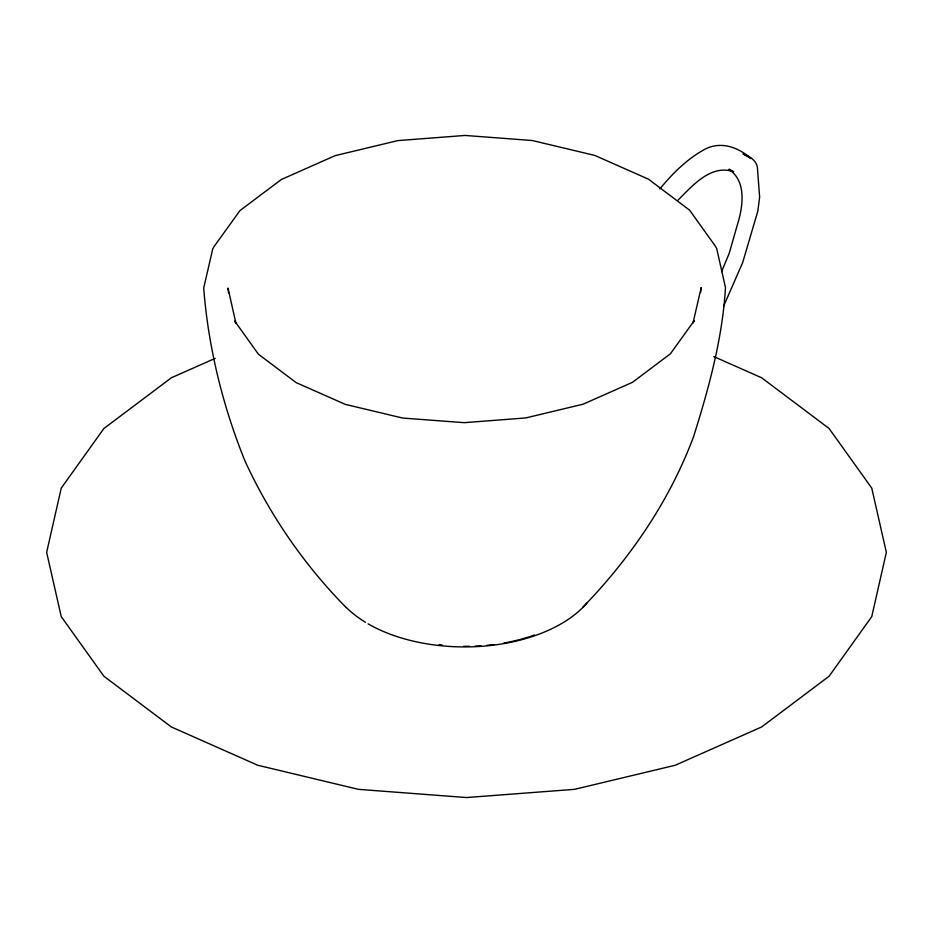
<?xml version="1.0" encoding="UTF-8"?>
<svg xmlns="http://www.w3.org/2000/svg" width="933" height="933" viewBox="0 0 933 933"><rect width="100%" height="100%" fill="white"/><g stroke="black" fill="none" stroke-linecap="round" stroke-linejoin="round"><path stroke-width="1.4" d="M700.601 292.495L701.196 287.597L693.032 322.958L694.245 320.672L670.384 353.817L632.516 382.297L583.183 404.164L525.78 417.937L464.202 422.672L402.659 418.054L345.327 404.386L296.123 382.6L258.406 354.202L234.731 321.104L235.944 323.378L227.99 288.04L228.573 292.927M721.559 271.655L729.174 253.449L737.571 224.13C742.971 206.776 746.727 180.839 728.941 169.514M723.716 305.977L742.691 262.523L757.806 211.22L759.637 197.166L757.549 169.631C757.783 161.222 750.039 156.359 742.96 153.898L750.902 158.482C738.236 147.111 720.614 140.836 704.672 149.373C687.015 158.995 672.506 173.526 659.841 188.933M677.988 200.175C692.473 185.784 711.063 163.811 733.77 171.812L729.233 169.2M582.682 607.418C630.148 558.552 669.684 500.706 693.569 436.644C708.788 388.303 722.539 338.247 725.477 287.574L716.696 248.598L715.483 246.324L689.639 210.193L648.47 179.183L594.764 155.414L532.183 140.498L465.007 135.448L397.796 140.615L335.134 155.648L281.299 179.521L239.944 210.601L213.914 246.779L212.701 249.064L203.709 288.052C208.234 347.029 222.742 406.065 244.982 461.007C269.882 515.144 304.391 565.246 346.271 607.628M215.255 358.33L171.369 377.772L103.878 428.527L61.24 488.134L46.65 552.371L61.24 616.608L103.878 676.215L171.369 726.97L257.811 765.27L358.47 789.341L466.5 797.552L574.53 789.341L675.189 765.27L761.631 726.97L829.122 676.215L871.76 616.608L886.35 552.371L871.76 488.134L829.122 428.527L761.631 377.772L713.757 356.569M534.481 634.953A127.448 73.579 0 0 1 530.224 636.434M528.918 636.866A127.448 73.579 0 0 1 503.832 643.07M493.884 644.575A127.448 73.579 0 0 1 486.746 645.356M480.962 645.823A127.448 73.579 0 0 1 475.165 646.126M469.381 646.277A127.448 73.579 0 0 1 463.619 646.277M441.962 644.913A127.448 73.579 0 0 1 439.116 644.575M586.81 603.196A136.498 78.804 0 0 1 368.069 623.839M365.479 622.299A136.498 78.804 0 0 1 346.435 607.581"/></g></svg>
